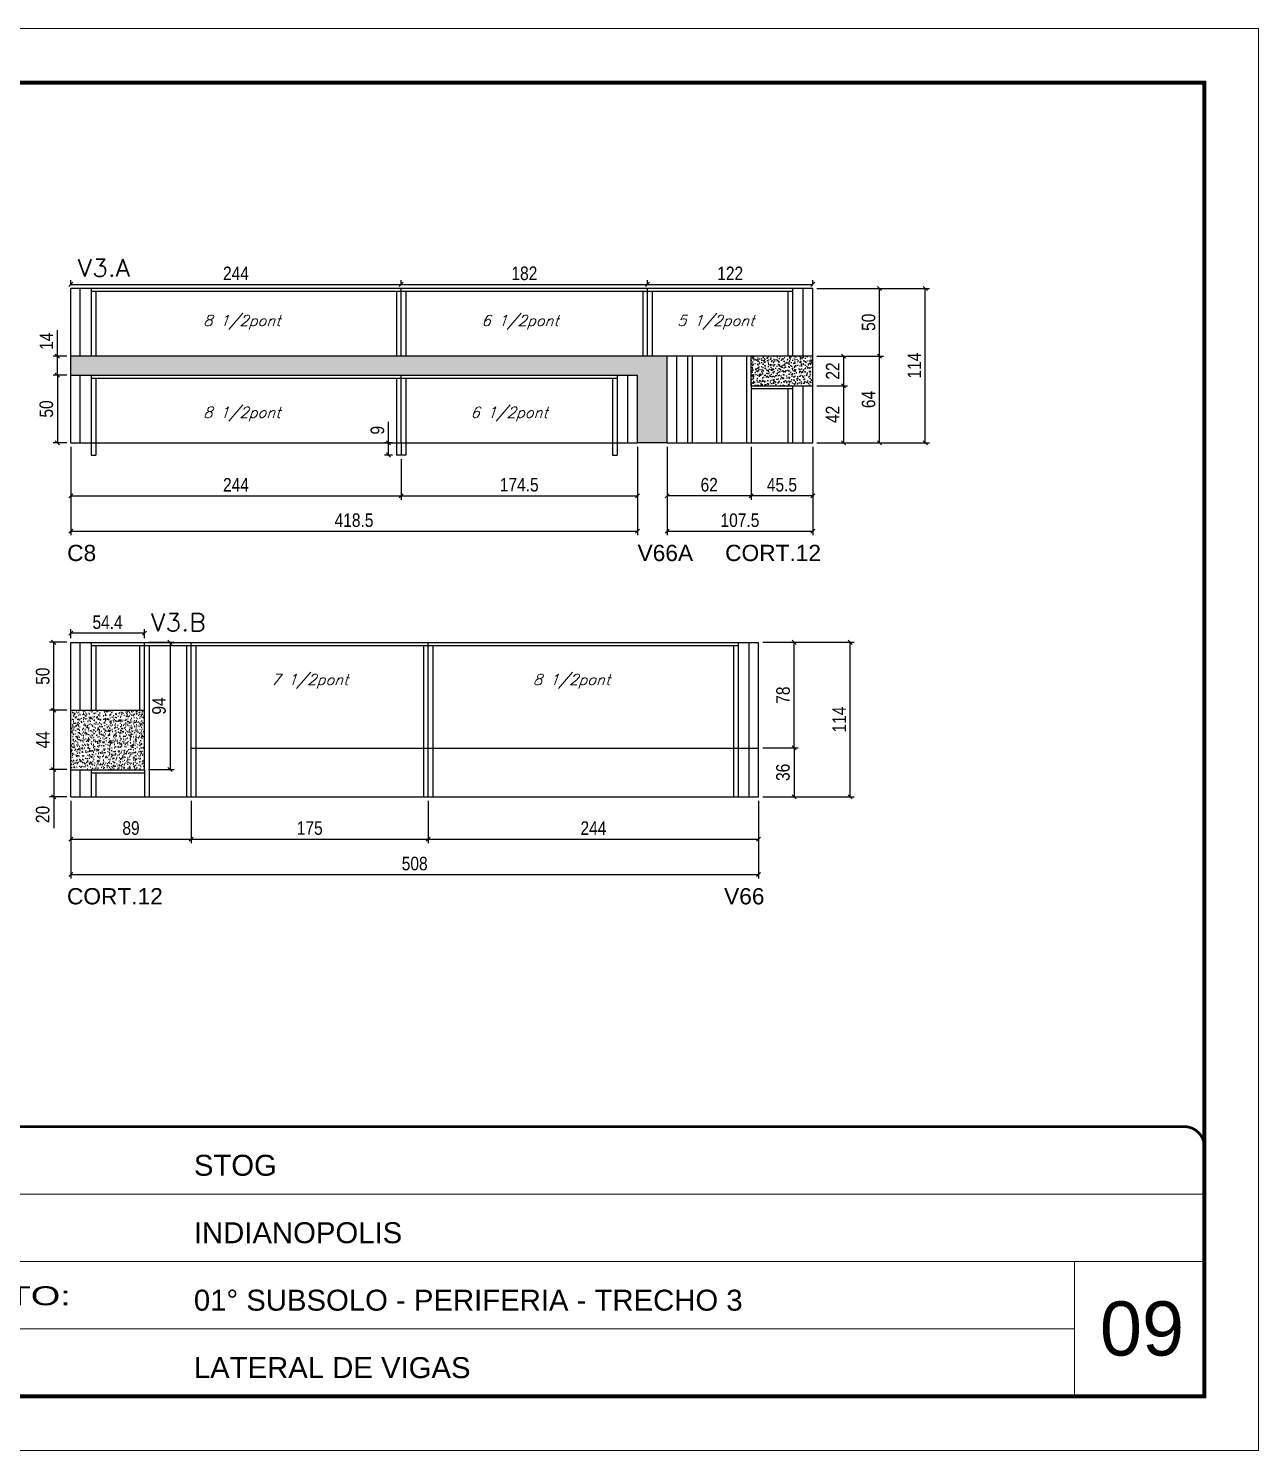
# Model space of a CAD drawing. Extents: x 0 to 6325, y 10169 to 19307.
# Drawn here: x 577 to 1485, y 14763 to 15813 of the extents above; entities that cross this region are included whole.
import ezdxf

# ---------------------------------------------------------------- set-up
doc = ezdxf.new("R2010")
doc.units = 0
doc.linetypes.add('CONTINUO', pattern=[0])
doc.linetypes.add('DASHED', pattern=[0.75, 0.5, -0.25])
for name, color, linetype in [('1', 1, 'Continuous'), ('5', 5, 'Continuous'), ('COTA', 241, 'Continuous'), ('Painéis', 200, 'Continuous'), ('SARR_2.2x7', 40, 'Continuous'), ('SARR_3.5x7', 81, 'Continuous'), ('texto', 7, 'Continuous')]:
    doc.layers.add(name, color=color, linetype=linetype)
for name, color, linetype, lineweight in [('CARIMBO', 255, 'Continuous', 9), ('Folhas', 255, 'Continuous', 9), ('SARRAFO DE PRESSAO', 251, 'DASHED', 9), ('Texto Seção', 7, 'Continuous', 15)]:
    doc.layers.add(name, color=color, linetype=linetype, lineweight=lineweight)
doc.styles.add('arial', font='arial.ttf')
doc.styles.add('COTA TECNICA', font='techl___.ttf', dxfattribs={"height": 10})
doc.styles.add('REGUA-120', font='ROMANS.shx', dxfattribs={"height": 15})
doc.styles.add('Romans', font='romans.shx')
doc.styles.get("Standard").update_dxf_attribs({"font": 'arial.ttf'})
doc.styles.add('Tecnologia', font='')
doc.styles.get('Tecnologia').set_extended_font_data('Forgotten Futurist')
doc.dimstyles.new('PAINEL', dxfattribs={"dimtxt": 10, "dimasz": 3, "dimexe": 3, "dimexo": 3, "dimgap": 3, "dimtad": 1, "dimdec": 1, "dimzin": 12, "dimdsep": 46, "dimtxsty": 'COTA TECNICA', "dimblk1": 'OBLIQUE', "dimblk2": 'OBLIQUE', "dimsah": 1, "dimcen": 0.9, "dimclrd": 4, "dimclre": 4, "dimclrt": 240, "dimadec": 1, "dimazin": 3, "dimtfac": 1, "dimtdec": 1, "dimtmove": 0, "dimatfit": 3, "dimfxl": 1, "dimtolj": 1, "dimtzin": 12, "dimarcsym": 0})
pattern_1 = [(50, (95.928, -104.5697), (5.4655401, -0.4781726), [0.5715, -6.2865]), (355, (95.928, -104.5697), (-1.0573026, 5.7317054), [0.4572, -5.0292175]), (100.451445, (96.3836, -104.6095), (4.4082374, 5.2535326), [0.4857003, -5.3427073]), (46.1842, (95.928, -103.046), (8.1323712, -1.2612698), [0.85725, -9.42975]), (96.63556, (96.606, -103.151), (7.122124, 7.4227837), [0.7285507, -8.0140682]), (351.18415, (95.928, -103.046), (7.122124, 7.4227837), [0.685799, -7.543792]), (21, (96.69, -103.4267), (4.5484317, -3.067956), [0.5715, -6.2865]), (326, (96.69, -103.4267), (1.8540609, 5.525639), [0.4572, -5.0292]), (71.451445, (97.069, -103.6823), (6.4024926, 2.457683), [0.4857003, -5.3426981]), (37.5, (95.9282, -104.5697), (0.0926581, 2.53665117), [0, -4.96824, 0, -5.1054, 0, -5.04825]), (7.5, (95.9282, -104.5697), (2.00458988, 3.00541724), [0, -2.91084, 0, -4.85394, 0, -1.92405]), (327.5, (94.229, -104.5697), (4.06771786, -0.17186232), [0, -1.905, 0, -5.9436, 0, -7.8867]), (317.5, (93.467, -104.5697), (4.44387544, 0.7627947), [0, -2.4765, 0, -3.94716, 0, -5.6007])]

# ---------------------------------------------------------------- blocks, each defined once
blk = doc.blocks.new('9999999999')
at = {"color": 30, "linetype": 'CONTINUO'}
for p, q in [((98564.6, 34379.6), (99584, 34379.6)), ((98564.6, 34329.8), (99488, 34329.8)), ((99584, 34329.8), (99488, 34329.8)), ((99488, 34329.8), (99488, 34230.2)), ((98564.6, 34280), (99488, 34280))]:
    blk.add_line(p, q, dxfattribs=at)
at = {"color": 30, "linetype": 'CONTINUO', "const_width": 2}
blk.add_lwpolyline([(99584, 34230.2), (99584, 34414.4, 0.414214), (99569, 34429.4), (98229, 34429.4, 0.414214), (98214, 34414.4), (98214, 34245.2, 0.414214), (98229, 34230.2), (99584, 34230.2)], format="xyb", dxfattribs=at)
at = {"layer": 'Folhas'}
blk.add_lwpolyline([(98139, 34190.2), (99624, 34190.2), (99624, 35240.2), (98139, 35240.2)], close=True, dxfattribs=at)
at = {"layer": 'Folhas', "color": 30, "const_width": 3}
blk.add_lwpolyline([(98214, 34230.2), (99584, 34230.2), (99584, 35200.2), (98214, 35200.2)], close=True, dxfattribs=at)
at = {"color": 7, "linetype": 'Continuous', "ltscale": 5, "style": 'arial'}
for s, height, p in [('STOG', 15.48, (98837.7, 34393.1)), ('INDIANOPOLIS', 15.483, (98837.7, 34343.3)), ('01° SUBSOLO - PERIFERIA - TRECHO 3', 15.483, (98837.7, 34293.5)), ('LATERAL DE VIGAS', 15.483, (98837.7, 34243.7))]:
    blk.add_text(s, height=height, dxfattribs=at).set_placement(p)
at = {"layer": 'Folhas', "color": 7, "style": 'Tecnologia', "width": 1.5}
blk.add_text('PAVIMENTO:', height=14, dxfattribs=at).set_placement((98573.7, 34297.5))
blk = doc.blocks.new('_Oblique')
at = {"layer": '1', "color": 0, "lineweight": -2}
blk.add_line((-0.5, -0.5), (0.5, 0.5), dxfattribs=at)
blk = doc.blocks.new('*D192')
at = {"layer": 'COTA', "color": 4, "linetype": 'ByBlock', "lineweight": -2, "transparency": 16777216}
for p, q in [((607.8, 15503.9), (607.8, 15464.8)), ((851.8, 15494.9), (851.8, 15464.8)), ((607.8, 15467.8), (851.8, 15467.8))]:
    blk.add_line(p, q, dxfattribs=at)
at = {"layer": 'Defpoints', "color": 0, "linetype": 'ByBlock', "transparency": 16777216}
for p in [(607.8, 15506.9), (851.8, 15497.9), (851.8, 15467.8)]:
    blk.add_point(p, dxfattribs=at)
at = {"layer": 'COTA', "color": 4, "linetype": 'ByBlock', "lineweight": -2, "transparency": 16777216, "xscale": 3, "yscale": 3, "zscale": 3, "rotation": 180}
blk.add_blockref('_Oblique', (607.8, 15467.8), dxfattribs=at)
at = {"layer": 'COTA', "color": 4, "linetype": 'ByBlock', "lineweight": -2, "transparency": 16777216, "xscale": 3, "yscale": 3, "zscale": 3}
blk.add_blockref('_Oblique', (851.8, 15467.8), dxfattribs=at)
at = {"layer": 'COTA', "color": 240, "linetype": 'ByBlock', "transparency": 16777216, "insert": (729.8, 15475.9), "char_height": 10, "attachment_point": 5, "style": 'COTA TECNICA'}
blk.add_mtext('\\A1;244', dxfattribs=at)
blk = doc.blocks.new('*D193')
at = {"layer": 'COTA', "color": 4, "linetype": 'ByBlock', "lineweight": -2, "transparency": 16777216}
for p, q in [((1026.3, 15503.9), (1026.3, 15464.8)), ((851.8, 15494.9), (851.8, 15464.8)), ((851.8, 15467.8), (1026.3, 15467.8))]:
    blk.add_line(p, q, dxfattribs=at)
at = {"layer": 'Defpoints', "color": 0, "linetype": 'ByBlock', "transparency": 16777216}
for p in [(1026.3, 15506.9), (851.8, 15497.9), (1026.3, 15467.8)]:
    blk.add_point(p, dxfattribs=at)
at = {"layer": 'COTA', "color": 4, "linetype": 'ByBlock', "lineweight": -2, "transparency": 16777216, "xscale": 3, "yscale": 3, "zscale": 3, "rotation": 180}
blk.add_blockref('_Oblique', (851.8, 15467.8), dxfattribs=at)
at = {"layer": 'COTA', "color": 4, "linetype": 'ByBlock', "lineweight": -2, "transparency": 16777216, "xscale": 3, "yscale": 3, "zscale": 3}
blk.add_blockref('_Oblique', (1026.3, 15467.8), dxfattribs=at)
at = {"layer": 'COTA', "color": 240, "linetype": 'ByBlock', "transparency": 16777216, "insert": (939, 15475.9), "char_height": 10, "width": 210.731, "attachment_point": 5, "style": 'COTA TECNICA'}
blk.add_mtext('\\A1;174.5', dxfattribs=at)
blk = doc.blocks.new('*D569')
at = {"layer": 'COTA', "color": 4, "lineweight": -2, "transparency": 16777216}
for p, q in [((607.8, 15503.9), (607.8, 15438.6)), ((1026.3, 15503.9), (1026.3, 15438.6)), ((607.8, 15441.6), (1026.3, 15441.6))]:
    blk.add_line(p, q, dxfattribs=at)
at = {"layer": 'Defpoints', "color": 0, "transparency": 16777216}
for p in [(607.8, 15506.9), (1026.3, 15506.9), (1026.3, 15441.6)]:
    blk.add_point(p, dxfattribs=at)
at = {"layer": 'COTA', "color": 4, "lineweight": -2, "transparency": 16777216, "xscale": 3, "yscale": 3, "zscale": 3, "rotation": 180}
blk.add_blockref('_Oblique', (607.8, 15441.6), dxfattribs=at)
at = {"layer": 'COTA', "color": 4, "lineweight": -2, "transparency": 16777216, "xscale": 3, "yscale": 3, "zscale": 3}
blk.add_blockref('_Oblique', (1026.3, 15441.6), dxfattribs=at)
at = {"layer": 'COTA', "color": 240, "transparency": 16777216, "insert": (817, 15449.7), "char_height": 10, "attachment_point": 5, "style": 'COTA TECNICA'}
blk.add_mtext('\\A1;418.5', dxfattribs=at)
blk = doc.blocks.new('*D656')
at = {"layer": 'COTA', "color": 4, "lineweight": -2, "transparency": 16777216}
for p, q in [((1048.3, 15503.9), (1048.3, 15438.6)), ((1155.8, 15503.9), (1155.8, 15438.6)), ((1048.3, 15441.6), (1155.8, 15441.6))]:
    blk.add_line(p, q, dxfattribs=at)
at = {"layer": 'Defpoints', "color": 0, "transparency": 16777216}
for p in [(1048.3, 15506.9), (1155.8, 15506.9), (1155.8, 15441.6)]:
    blk.add_point(p, dxfattribs=at)
at = {"layer": 'COTA', "color": 4, "lineweight": -2, "transparency": 16777216, "xscale": 3, "yscale": 3, "zscale": 3, "rotation": 180}
blk.add_blockref('_Oblique', (1048.3, 15441.6), dxfattribs=at)
at = {"layer": 'COTA', "color": 4, "lineweight": -2, "transparency": 16777216, "xscale": 3, "yscale": 3, "zscale": 3}
blk.add_blockref('_Oblique', (1155.8, 15441.6), dxfattribs=at)
at = {"layer": 'COTA', "color": 240, "transparency": 16777216, "insert": (1102, 15449.7), "char_height": 10, "attachment_point": 5, "style": 'COTA TECNICA'}
blk.add_mtext('\\A1;107.5', dxfattribs=at)
blk = doc.blocks.new('*D657')
at = {"layer": 'COTA', "color": 4, "lineweight": -2, "transparency": 16777216}
for p, q in [((607.8, 15623.9), (607.8, 15626.9)), ((851.8, 15623.9), (851.8, 15626.9)), ((607.8, 15623.9), (851.8, 15623.9))]:
    blk.add_line(p, q, dxfattribs=at)
at = {"layer": 'Defpoints', "color": 0, "transparency": 16777216}
for p in [(607.8, 15620.9), (851.8, 15623.9), (851.8, 15620.9)]:
    blk.add_point(p, dxfattribs=at)
at = {"layer": 'COTA', "color": 4, "lineweight": -2, "transparency": 16777216, "xscale": 3, "yscale": 3, "zscale": 3, "rotation": 180}
blk.add_blockref('_Oblique', (607.8, 15623.9), dxfattribs=at)
at = {"layer": 'COTA', "color": 4, "lineweight": -2, "transparency": 16777216, "xscale": 3, "yscale": 3, "zscale": 3}
blk.add_blockref('_Oblique', (851.8, 15623.9), dxfattribs=at)
at = {"layer": 'COTA', "color": 240, "transparency": 16777216, "insert": (729.8, 15632), "char_height": 10, "attachment_point": 5, "style": 'COTA TECNICA'}
blk.add_mtext('\\A1;244', dxfattribs=at)
blk = doc.blocks.new('*D658')
at = {"layer": 'COTA', "color": 4, "lineweight": -2, "transparency": 16777216}
for p, q in [((851.8, 15623.9), (851.8, 15626.9)), ((1033.8, 15623.9), (1033.8, 15626.9)), ((851.8, 15623.9), (1033.8, 15623.9))]:
    blk.add_line(p, q, dxfattribs=at)
at = {"layer": 'Defpoints', "color": 0, "transparency": 16777216}
for p in [(851.8, 15620.9), (1033.8, 15623.9), (1033.8, 15620.9)]:
    blk.add_point(p, dxfattribs=at)
at = {"layer": 'COTA', "color": 4, "lineweight": -2, "transparency": 16777216, "xscale": 3, "yscale": 3, "zscale": 3, "rotation": 180}
blk.add_blockref('_Oblique', (851.8, 15623.9), dxfattribs=at)
at = {"layer": 'COTA', "color": 4, "lineweight": -2, "transparency": 16777216, "xscale": 3, "yscale": 3, "zscale": 3}
blk.add_blockref('_Oblique', (1033.8, 15623.9), dxfattribs=at)
at = {"layer": 'COTA', "color": 240, "transparency": 16777216, "insert": (942.8, 15632), "char_height": 10, "attachment_point": 5, "style": 'COTA TECNICA'}
blk.add_mtext('\\A1;182', dxfattribs=at)
blk = doc.blocks.new('*D659')
at = {"layer": 'COTA', "color": 4, "lineweight": -2, "transparency": 16777216}
for p, q in [((1033.8, 15623.9), (1033.8, 15626.9)), ((1155.8, 15623.9), (1155.8, 15626.9)), ((1033.8, 15623.9), (1155.8, 15623.9))]:
    blk.add_line(p, q, dxfattribs=at)
at = {"layer": 'Defpoints', "color": 0, "transparency": 16777216}
for p in [(1033.8, 15620.9), (1155.8, 15623.9), (1155.8, 15620.9)]:
    blk.add_point(p, dxfattribs=at)
at = {"layer": 'COTA', "color": 4, "lineweight": -2, "transparency": 16777216, "xscale": 3, "yscale": 3, "zscale": 3, "rotation": 180}
blk.add_blockref('_Oblique', (1033.8, 15623.9), dxfattribs=at)
at = {"layer": 'COTA', "color": 4, "lineweight": -2, "transparency": 16777216, "xscale": 3, "yscale": 3, "zscale": 3}
blk.add_blockref('_Oblique', (1155.8, 15623.9), dxfattribs=at)
at = {"layer": 'COTA', "color": 240, "transparency": 16777216, "insert": (1094.8, 15632), "char_height": 10, "attachment_point": 5, "style": 'COTA TECNICA'}
blk.add_mtext('\\A1;122', dxfattribs=at)
blk = doc.blocks.new('*D660')
at = {"layer": 'COTA', "color": 4, "lineweight": -2, "transparency": 16777216}
for p, q in [((1158.8, 15570.9), (1208.1, 15570.9)), ((1205.1, 15506.9), (1205.1, 15570.9)), ((1158.8, 15506.9), (1208.1, 15506.9))]:
    blk.add_line(p, q, dxfattribs=at)
at = {"layer": 'Defpoints', "color": 0, "transparency": 16777216}
for p in [(1155.8, 15570.9), (1205.1, 15570.9), (1155.8, 15506.9)]:
    blk.add_point(p, dxfattribs=at)
at = {"layer": 'COTA', "color": 4, "lineweight": -2, "transparency": 16777216, "xscale": 3, "yscale": 3, "zscale": 3}
for p, rotation in [((1205.1, 15570.9), 90), ((1205.1, 15506.9), 270)]:
    blk.add_blockref('_Oblique', p, dxfattribs=dict(at, rotation=rotation))
at = {"layer": 'COTA', "color": 240, "transparency": 16777216, "insert": (1197, 15538.9), "char_height": 10, "attachment_point": 5, "rotation": 90, "style": 'COTA TECNICA'}
blk.add_mtext('\\A1;64', dxfattribs=at)
blk = doc.blocks.new('*D670')
at = {"layer": 'COTA', "color": 4, "lineweight": -2, "transparency": 16777216}
for p, q in [((1158.8, 15620.9), (1208.1, 15620.9)), ((1205.1, 15570.9), (1205.1, 15620.9)), ((1158.8, 15570.9), (1208.1, 15570.9))]:
    blk.add_line(p, q, dxfattribs=at)
at = {"layer": 'Defpoints', "color": 0, "transparency": 16777216}
for p in [(1155.8, 15620.9), (1205.1, 15620.9), (1155.8, 15570.9)]:
    blk.add_point(p, dxfattribs=at)
at = {"layer": 'COTA', "color": 4, "lineweight": -2, "transparency": 16777216, "xscale": 3, "yscale": 3, "zscale": 3}
for p, rotation in [((1205.1, 15620.9), 90), ((1205.1, 15570.9), 270)]:
    blk.add_blockref('_Oblique', p, dxfattribs=dict(at, rotation=rotation))
at = {"layer": 'COTA', "color": 240, "transparency": 16777216, "insert": (1197, 15595.9), "char_height": 10, "attachment_point": 5, "rotation": 90, "style": 'COTA TECNICA'}
blk.add_mtext('\\A1;50', dxfattribs=at)
blk = doc.blocks.new('*D671')
at = {"layer": 'COTA', "color": 4, "lineweight": -2, "transparency": 16777216}
for p, q in [((1158.8, 15620.9), (1241.9, 15620.9)), ((1238.9, 15506.9), (1238.9, 15620.9)), ((1158.8, 15506.9), (1241.9, 15506.9))]:
    blk.add_line(p, q, dxfattribs=at)
at = {"layer": 'Defpoints', "color": 0, "transparency": 16777216}
for p in [(1155.8, 15620.9), (1238.9, 15620.9), (1155.8, 15506.9)]:
    blk.add_point(p, dxfattribs=at)
at = {"layer": 'COTA', "color": 4, "lineweight": -2, "transparency": 16777216, "xscale": 3, "yscale": 3, "zscale": 3}
for p, rotation in [((1238.9, 15620.9), 90), ((1238.9, 15506.9), 270)]:
    blk.add_blockref('_Oblique', p, dxfattribs=dict(at, rotation=rotation))
at = {"layer": 'COTA', "color": 240, "transparency": 16777216, "insert": (1230.8, 15563.9), "char_height": 10, "attachment_point": 5, "rotation": 90, "style": 'COTA TECNICA'}
blk.add_mtext('\\A1;114', dxfattribs=at)
blk = doc.blocks.new('*D672')
at = {"layer": 'COTA', "color": 4, "lineweight": -2, "transparency": 16777216}
for p, q in [((1158.8, 15548.9), (1181.5, 15548.9)), ((1178.5, 15548.9), (1178.5, 15506.9)), ((1158.8, 15506.9), (1181.5, 15506.9))]:
    blk.add_line(p, q, dxfattribs=at)
at = {"layer": 'Defpoints', "color": 0, "transparency": 16777216}
for p in [(1155.8, 15548.9), (1155.8, 15506.9), (1178.5, 15506.9)]:
    blk.add_point(p, dxfattribs=at)
at = {"layer": 'COTA', "color": 4, "lineweight": -2, "transparency": 16777216, "xscale": 3, "yscale": 3, "zscale": 3}
for p, rotation in [((1178.5, 15548.9), 90), ((1178.5, 15506.9), 270)]:
    blk.add_blockref('_Oblique', p, dxfattribs=dict(at, rotation=rotation))
at = {"layer": 'COTA', "color": 240, "transparency": 16777216, "insert": (1170.4, 15527.9), "char_height": 10, "attachment_point": 5, "rotation": 90, "style": 'COTA TECNICA'}
blk.add_mtext('\\A1;42', dxfattribs=at)
blk = doc.blocks.new('*D673')
at = {"layer": 'COTA', "color": 4, "lineweight": -2, "transparency": 16777216}
for p, q in [((1158.8, 15570.9), (1181.5, 15570.9)), ((1178.5, 15570.9), (1178.5, 15548.9)), ((1158.8, 15548.9), (1181.5, 15548.9))]:
    blk.add_line(p, q, dxfattribs=at)
at = {"layer": 'Defpoints', "color": 0, "transparency": 16777216}
for p in [(1155.8, 15570.9), (1155.8, 15548.9), (1178.5, 15548.9)]:
    blk.add_point(p, dxfattribs=at)
at = {"layer": 'COTA', "color": 4, "lineweight": -2, "transparency": 16777216, "xscale": 3, "yscale": 3, "zscale": 3}
for p, rotation in [((1178.5, 15570.9), 90), ((1178.5, 15548.9), 270)]:
    blk.add_blockref('_Oblique', p, dxfattribs=dict(at, rotation=rotation))
at = {"layer": 'COTA', "color": 240, "transparency": 16777216, "insert": (1170.5, 15559.9), "char_height": 10, "attachment_point": 5, "rotation": 90, "style": 'COTA TECNICA'}
blk.add_mtext('\\A1;22', dxfattribs=at)
blk = doc.blocks.new('*D674')
at = {"layer": 'COTA', "color": 4, "lineweight": -2, "transparency": 16777216}
for p, q in [((604.8, 15556.9), (594.9, 15556.9)), ((597.9, 15556.9), (597.9, 15506.9)), ((604.8, 15506.9), (594.9, 15506.9))]:
    blk.add_line(p, q, dxfattribs=at)
at = {"layer": 'Defpoints', "color": 0, "transparency": 16777216}
for p in [(607.8, 15556.9), (597.9, 15506.9), (607.8, 15506.9)]:
    blk.add_point(p, dxfattribs=at)
at = {"layer": 'COTA', "color": 4, "lineweight": -2, "transparency": 16777216, "xscale": 3, "yscale": 3, "zscale": 3}
for p, rotation in [((597.9, 15556.9), 90), ((597.9, 15506.9), 270)]:
    blk.add_blockref('_Oblique', p, dxfattribs=dict(at, rotation=rotation))
at = {"layer": 'COTA', "color": 240, "transparency": 16777216, "insert": (589.8, 15531.9), "char_height": 10, "attachment_point": 5, "rotation": 90, "style": 'COTA TECNICA'}
blk.add_mtext('\\A1;50', dxfattribs=at)
blk = doc.blocks.new('*D675')
at = {"layer": 'COTA', "color": 4, "lineweight": -2, "transparency": 16777216}
for p, q in [((597.9, 15570.9), (597.9, 15590)), ((604.8, 15570.9), (594.9, 15570.9)), ((597.9, 15556.9), (597.9, 15570.9)), ((604.8, 15556.9), (594.9, 15556.9))]:
    blk.add_line(p, q, dxfattribs=at)
at = {"layer": 'Defpoints', "color": 0, "transparency": 16777216}
for p in [(597.9, 15570.9), (607.8, 15570.9), (607.8, 15556.9)]:
    blk.add_point(p, dxfattribs=at)
at = {"layer": 'COTA', "color": 4, "lineweight": -2, "transparency": 16777216, "xscale": 3, "yscale": 3, "zscale": 3}
for p, rotation in [((597.9, 15570.9), 90), ((597.9, 15556.9), 270)]:
    blk.add_blockref('_Oblique', p, dxfattribs=dict(at, rotation=rotation))
at = {"layer": 'COTA', "color": 240, "transparency": 16777216, "insert": (589.8, 15581.9), "char_height": 10, "attachment_point": 5, "rotation": 90, "style": 'COTA TECNICA'}
blk.add_mtext('\\A1;14', dxfattribs=at)
blk = doc.blocks.new('*D676')
at = {"layer": 'COTA', "color": 4, "lineweight": -2, "transparency": 16777216}
for p, q in [((842.4, 15506.9), (842.4, 15522.5)), ((845.3, 15506.9), (839.4, 15506.9)), ((842.4, 15497.9), (842.4, 15506.9)), ((845.3, 15497.9), (839.4, 15497.9))]:
    blk.add_line(p, q, dxfattribs=at)
at = {"layer": 'Defpoints', "color": 0, "transparency": 16777216}
for p in [(842.4, 15506.9), (848.3, 15506.9), (848.3, 15497.9)]:
    blk.add_point(p, dxfattribs=at)
at = {"layer": 'COTA', "color": 4, "lineweight": -2, "transparency": 16777216, "xscale": 3, "yscale": 3, "zscale": 3}
for p, rotation in [((842.4, 15506.9), 90), ((842.4, 15497.9), 270)]:
    blk.add_blockref('_Oblique', p, dxfattribs=dict(at, rotation=rotation))
at = {"layer": 'COTA', "color": 240, "transparency": 16777216, "insert": (834.3, 15516.2), "char_height": 10, "attachment_point": 5, "rotation": 90, "style": 'COTA TECNICA'}
blk.add_mtext('\\A1;9', dxfattribs=at)
blk = doc.blocks.new('*D241')
at = {"layer": 'COTA', "color": 4, "linetype": 'ByBlock', "lineweight": -2, "transparency": 16777216}
for p, q in [((607.8, 15242.6), (607.8, 15211.3)), ((696.8, 15242.6), (696.8, 15211.3)), ((607.8, 15214.3), (696.8, 15214.3))]:
    blk.add_line(p, q, dxfattribs=at)
at = {"layer": 'Defpoints', "color": 0, "linetype": 'ByBlock', "transparency": 16777216}
for p in [(607.8, 15245.6), (696.8, 15245.6), (696.8, 15214.3)]:
    blk.add_point(p, dxfattribs=at)
at = {"layer": 'COTA', "color": 4, "linetype": 'ByBlock', "lineweight": -2, "transparency": 16777216, "xscale": 3, "yscale": 3, "zscale": 3, "rotation": 180}
blk.add_blockref('_Oblique', (607.8, 15214.3), dxfattribs=at)
at = {"layer": 'COTA', "color": 4, "linetype": 'ByBlock', "lineweight": -2, "transparency": 16777216, "xscale": 3, "yscale": 3, "zscale": 3}
blk.add_blockref('_Oblique', (696.8, 15214.3), dxfattribs=at)
at = {"layer": 'COTA', "color": 240, "linetype": 'ByBlock', "transparency": 16777216, "insert": (652.3, 15222.4), "char_height": 10, "attachment_point": 5, "style": 'COTA TECNICA'}
blk.add_mtext('\\A1;89', dxfattribs=at)
blk = doc.blocks.new('*D661')
at = {"layer": 'COTA', "color": 4, "lineweight": -2, "transparency": 16777216}
for p, q in [((696.8, 15242.6), (696.8, 15211.3)), ((871.8, 15242.6), (871.8, 15211.3)), ((696.8, 15214.3), (871.8, 15214.3))]:
    blk.add_line(p, q, dxfattribs=at)
at = {"layer": 'Defpoints', "color": 0, "transparency": 16777216}
for p in [(696.8, 15245.6), (871.8, 15245.6), (871.8, 15214.3)]:
    blk.add_point(p, dxfattribs=at)
at = {"layer": 'COTA', "color": 4, "lineweight": -2, "transparency": 16777216, "xscale": 3, "yscale": 3, "zscale": 3, "rotation": 180}
blk.add_blockref('_Oblique', (696.8, 15214.3), dxfattribs=at)
at = {"layer": 'COTA', "color": 4, "lineweight": -2, "transparency": 16777216, "xscale": 3, "yscale": 3, "zscale": 3}
blk.add_blockref('_Oblique', (871.8, 15214.3), dxfattribs=at)
at = {"layer": 'COTA', "color": 240, "transparency": 16777216, "insert": (784.3, 15222.4), "char_height": 10, "attachment_point": 5, "style": 'COTA TECNICA'}
blk.add_mtext('\\A1;175', dxfattribs=at)
blk = doc.blocks.new('*D662')
at = {"layer": 'COTA', "color": 4, "lineweight": -2, "transparency": 16777216}
for p, q in [((871.8, 15242.6), (871.8, 15211.3)), ((1115.8, 15242.6), (1115.8, 15211.3)), ((871.8, 15214.3), (1115.8, 15214.3))]:
    blk.add_line(p, q, dxfattribs=at)
at = {"layer": 'Defpoints', "color": 0, "transparency": 16777216}
for p in [(871.8, 15245.6), (1115.8, 15245.6), (1115.8, 15214.3)]:
    blk.add_point(p, dxfattribs=at)
at = {"layer": 'COTA', "color": 4, "lineweight": -2, "transparency": 16777216, "xscale": 3, "yscale": 3, "zscale": 3, "rotation": 180}
blk.add_blockref('_Oblique', (871.8, 15214.3), dxfattribs=at)
at = {"layer": 'COTA', "color": 4, "lineweight": -2, "transparency": 16777216, "xscale": 3, "yscale": 3, "zscale": 3}
blk.add_blockref('_Oblique', (1115.8, 15214.3), dxfattribs=at)
at = {"layer": 'COTA', "color": 240, "transparency": 16777216, "insert": (993.8, 15222.4), "char_height": 10, "attachment_point": 5, "style": 'COTA TECNICA'}
blk.add_mtext('\\A1;244', dxfattribs=at)
blk = doc.blocks.new('*D663')
at = {"layer": 'COTA', "color": 4, "lineweight": -2, "transparency": 16777216}
for p, q in [((607.8, 15242.6), (607.8, 15185.1)), ((1115.8, 15242.6), (1115.8, 15185.1)), ((607.8, 15188.1), (1115.8, 15188.1))]:
    blk.add_line(p, q, dxfattribs=at)
at = {"layer": 'Defpoints', "color": 0, "transparency": 16777216}
for p in [(607.8, 15245.6), (1115.8, 15245.6), (1115.8, 15188.1)]:
    blk.add_point(p, dxfattribs=at)
at = {"layer": 'COTA', "color": 4, "lineweight": -2, "transparency": 16777216, "xscale": 3, "yscale": 3, "zscale": 3, "rotation": 180}
blk.add_blockref('_Oblique', (607.8, 15188.1), dxfattribs=at)
at = {"layer": 'COTA', "color": 4, "lineweight": -2, "transparency": 16777216, "xscale": 3, "yscale": 3, "zscale": 3}
blk.add_blockref('_Oblique', (1115.8, 15188.1), dxfattribs=at)
at = {"layer": 'COTA', "color": 240, "transparency": 16777216, "insert": (861.8, 15196.2), "char_height": 10, "attachment_point": 5, "style": 'COTA TECNICA'}
blk.add_mtext('\\A1;508', dxfattribs=at)
blk = doc.blocks.new('*D664')
at = {"layer": 'COTA', "color": 4, "lineweight": -2, "transparency": 16777216}
for p, q in [((607.8, 15362.6), (607.8, 15369.3)), ((662.2, 15366.3), (607.8, 15366.3)), ((662.2, 15362.6), (662.2, 15369.3))]:
    blk.add_line(p, q, dxfattribs=at)
at = {"layer": 'Defpoints', "color": 0, "transparency": 16777216}
for p in [(607.8, 15366.3), (607.8, 15359.6), (662.2, 15359.6)]:
    blk.add_point(p, dxfattribs=at)
at = {"layer": 'COTA', "color": 4, "lineweight": -2, "transparency": 16777216, "xscale": 3, "yscale": 3, "zscale": 3, "rotation": 180}
blk.add_blockref('_Oblique', (607.8, 15366.3), dxfattribs=at)
at = {"layer": 'COTA', "color": 4, "lineweight": -2, "transparency": 16777216, "xscale": 3, "yscale": 3, "zscale": 3}
blk.add_blockref('_Oblique', (662.2, 15366.3), dxfattribs=at)
at = {"layer": 'COTA', "color": 240, "transparency": 16777216, "insert": (635, 15374.4), "char_height": 10, "attachment_point": 5, "style": 'COTA TECNICA'}
blk.add_mtext('\\A1;54.4', dxfattribs=at)
blk = doc.blocks.new('*D665')
at = {"layer": 'COTA', "color": 4, "lineweight": -2, "transparency": 16777216}
for p, q in [((665.2, 15359.6), (684.1, 15359.6)), ((681.1, 15359.6), (681.1, 15265.6)), ((665.2, 15265.6), (684.1, 15265.6))]:
    blk.add_line(p, q, dxfattribs=at)
at = {"layer": 'Defpoints', "color": 0, "transparency": 16777216}
for p in [(662.2, 15359.6), (662.2, 15265.6), (681.1, 15265.6)]:
    blk.add_point(p, dxfattribs=at)
at = {"layer": 'COTA', "color": 4, "lineweight": -2, "transparency": 16777216, "xscale": 3, "yscale": 3, "zscale": 3}
for p, rotation in [((681.1, 15359.6), 90), ((681.1, 15265.6), 270)]:
    blk.add_blockref('_Oblique', p, dxfattribs=dict(at, rotation=rotation))
at = {"layer": 'COTA', "color": 240, "transparency": 16777216, "insert": (673, 15312.6), "char_height": 10, "attachment_point": 5, "rotation": 90, "style": 'COTA TECNICA'}
blk.add_mtext('\\A1;94', dxfattribs=at)
blk = doc.blocks.new('*D666')
at = {"layer": 'COTA', "color": 4, "lineweight": -2, "transparency": 16777216}
for p, q in [((604.8, 15265.6), (592.2, 15265.6)), ((595.2, 15265.6), (595.2, 15245.6)), ((604.8, 15245.6), (592.2, 15245.6)), ((595.2, 15245.6), (595.2, 15222.3))]:
    blk.add_line(p, q, dxfattribs=at)
at = {"layer": 'Defpoints', "color": 0, "transparency": 16777216}
for p in [(607.8, 15265.6), (595.2, 15245.6), (607.8, 15245.6)]:
    blk.add_point(p, dxfattribs=at)
at = {"layer": 'COTA', "color": 4, "lineweight": -2, "transparency": 16777216, "xscale": 3, "yscale": 3, "zscale": 3}
for p, rotation in [((595.2, 15265.6), 90), ((595.2, 15245.6), 270)]:
    blk.add_blockref('_Oblique', p, dxfattribs=dict(at, rotation=rotation))
at = {"layer": 'COTA', "color": 240, "transparency": 16777216, "insert": (587.1, 15232.5), "char_height": 10, "attachment_point": 5, "rotation": 90, "style": 'COTA TECNICA'}
blk.add_mtext('\\A1;20', dxfattribs=at)
blk = doc.blocks.new('*D667')
at = {"layer": 'COTA', "color": 4, "lineweight": -2, "transparency": 16777216}
for p, q in [((604.8, 15309.6), (592.2, 15309.6)), ((595.2, 15265.6), (595.2, 15309.6)), ((604.8, 15265.6), (592.2, 15265.6))]:
    blk.add_line(p, q, dxfattribs=at)
at = {"layer": 'Defpoints', "color": 0, "transparency": 16777216}
for p in [(595.2, 15309.6), (607.8, 15309.6), (607.8, 15265.6)]:
    blk.add_point(p, dxfattribs=at)
at = {"layer": 'COTA', "color": 4, "lineweight": -2, "transparency": 16777216, "xscale": 3, "yscale": 3, "zscale": 3}
for p, rotation in [((595.2, 15309.6), 90), ((595.2, 15265.6), 270)]:
    blk.add_blockref('_Oblique', p, dxfattribs=dict(at, rotation=rotation))
at = {"layer": 'COTA', "color": 240, "transparency": 16777216, "insert": (587.2, 15287.6), "char_height": 10, "attachment_point": 5, "rotation": 90, "style": 'COTA TECNICA'}
blk.add_mtext('\\A1;44', dxfattribs=at)
blk = doc.blocks.new('*D668')
at = {"layer": 'COTA', "color": 4, "lineweight": -2, "transparency": 16777216}
for p, q in [((1118.8, 15281.6), (1145, 15281.6)), ((1142, 15281.6), (1142, 15245.6)), ((1118.8, 15245.6), (1145, 15245.6))]:
    blk.add_line(p, q, dxfattribs=at)
at = {"layer": 'Defpoints', "color": 0, "transparency": 16777216}
for p in [(1115.8, 15281.6), (1115.8, 15245.6), (1142, 15245.6)]:
    blk.add_point(p, dxfattribs=at)
at = {"layer": 'COTA', "color": 4, "lineweight": -2, "transparency": 16777216, "xscale": 3, "yscale": 3, "zscale": 3}
for p, rotation in [((1142, 15281.6), 90), ((1142, 15245.6), 270)]:
    blk.add_blockref('_Oblique', p, dxfattribs=dict(at, rotation=rotation))
at = {"layer": 'COTA', "color": 240, "transparency": 16777216, "insert": (1133.8, 15263.6), "char_height": 10, "attachment_point": 5, "rotation": 90, "style": 'COTA TECNICA'}
blk.add_mtext('\\A1;36', dxfattribs=at)
blk = doc.blocks.new('*D669')
at = {"layer": 'COTA', "color": 4, "lineweight": -2, "transparency": 16777216}
for p, q in [((1118.8, 15359.6), (1145, 15359.6)), ((1142, 15281.6), (1142, 15359.6)), ((1118.8, 15281.6), (1145, 15281.6))]:
    blk.add_line(p, q, dxfattribs=at)
at = {"layer": 'Defpoints', "color": 0, "transparency": 16777216}
for p in [(1115.8, 15359.6), (1142, 15359.6), (1115.8, 15281.6)]:
    blk.add_point(p, dxfattribs=at)
at = {"layer": 'COTA', "color": 4, "lineweight": -2, "transparency": 16777216, "xscale": 3, "yscale": 3, "zscale": 3}
for p, rotation in [((1142, 15359.6), 90), ((1142, 15281.6), 270)]:
    blk.add_blockref('_Oblique', p, dxfattribs=dict(at, rotation=rotation))
at = {"layer": 'COTA', "color": 240, "transparency": 16777216, "insert": (1133.9, 15320.6), "char_height": 10, "attachment_point": 5, "rotation": 90, "style": 'COTA TECNICA'}
blk.add_mtext('\\A1;78', dxfattribs=at)
blk = doc.blocks.new('*D654')
at = {"layer": 'COTA', "color": 4, "lineweight": -2, "transparency": 16777216}
for p, q in [((1118.8, 15359.6), (1186.4, 15359.6)), ((1183.4, 15245.6), (1183.4, 15359.6)), ((1118.8, 15245.6), (1186.4, 15245.6))]:
    blk.add_line(p, q, dxfattribs=at)
at = {"layer": 'Defpoints', "color": 0, "transparency": 16777216}
for p in [(1115.8, 15359.6), (1183.4, 15359.6), (1115.8, 15245.6)]:
    blk.add_point(p, dxfattribs=at)
at = {"layer": 'COTA', "color": 4, "lineweight": -2, "transparency": 16777216, "xscale": 3, "yscale": 3, "zscale": 3}
for p, rotation in [((1183.4, 15359.6), 90), ((1183.4, 15245.6), 270)]:
    blk.add_blockref('_Oblique', p, dxfattribs=dict(at, rotation=rotation))
at = {"layer": 'COTA', "color": 240, "transparency": 16777216, "insert": (1175.3, 15302.6), "char_height": 10, "attachment_point": 5, "rotation": 90, "style": 'COTA TECNICA'}
blk.add_mtext('\\A1;114', dxfattribs=at)
blk = doc.blocks.new('*D655')
at = {"layer": 'COTA', "color": 4, "lineweight": -2, "transparency": 16777216}
for p, q in [((604.8, 15359.6), (592.2, 15359.6)), ((595.2, 15309.6), (595.2, 15359.6)), ((604.8, 15309.6), (592.2, 15309.6))]:
    blk.add_line(p, q, dxfattribs=at)
at = {"layer": 'Defpoints', "color": 0, "transparency": 16777216}
for p in [(595.2, 15359.6), (607.8, 15359.6), (607.8, 15309.6)]:
    blk.add_point(p, dxfattribs=at)
at = {"layer": 'COTA', "color": 4, "lineweight": -2, "transparency": 16777216, "xscale": 3, "yscale": 3, "zscale": 3}
for p, rotation in [((595.2, 15359.6), 90), ((595.2, 15309.6), 270)]:
    blk.add_blockref('_Oblique', p, dxfattribs=dict(at, rotation=rotation))
at = {"layer": 'COTA', "color": 240, "transparency": 16777216, "insert": (587.1, 15334.6), "char_height": 10, "attachment_point": 5, "rotation": 90, "style": 'COTA TECNICA'}
blk.add_mtext('\\A1;50', dxfattribs=at)
blk = doc.blocks.new('*D524')
at = {"layer": 'COTA', "color": 4, "lineweight": -2, "transparency": 16777216}
for p, q in [((1110.3, 15503.9), (1110.3, 15464.8)), ((1155.8, 15503.9), (1155.8, 15464.8)), ((1155.8, 15467.8), (1110.3, 15467.8))]:
    blk.add_line(p, q, dxfattribs=at)
at = {"layer": 'Defpoints', "color": 0, "transparency": 16777216}
for p in [(1110.3, 15506.9), (1155.8, 15506.9), (1110.3, 15467.8)]:
    blk.add_point(p, dxfattribs=at)
at = {"layer": 'COTA', "color": 4, "lineweight": -2, "transparency": 16777216, "xscale": 3, "yscale": 3, "zscale": 3, "rotation": 180}
blk.add_blockref('_Oblique', (1110.3, 15467.8), dxfattribs=at)
at = {"layer": 'COTA', "color": 4, "lineweight": -2, "transparency": 16777216, "xscale": 3, "yscale": 3, "zscale": 3}
blk.add_blockref('_Oblique', (1155.8, 15467.8), dxfattribs=at)
at = {"layer": 'COTA', "color": 240, "transparency": 16777216, "insert": (1133, 15475.9), "char_height": 10, "attachment_point": 5, "style": 'COTA TECNICA'}
blk.add_mtext('\\A1;45.5', dxfattribs=at)
blk = doc.blocks.new('*D525')
at = {"layer": 'COTA', "color": 4, "lineweight": -2, "transparency": 16777216}
for p, q in [((1048.3, 15503.9), (1048.3, 15464.8)), ((1110.3, 15503.9), (1110.3, 15464.8)), ((1110.3, 15467.8), (1048.3, 15467.8))]:
    blk.add_line(p, q, dxfattribs=at)
at = {"layer": 'Defpoints', "color": 0, "transparency": 16777216}
for p in [(1048.3, 15506.9), (1110.3, 15506.9), (1048.3, 15467.8)]:
    blk.add_point(p, dxfattribs=at)
at = {"layer": 'COTA', "color": 4, "lineweight": -2, "transparency": 16777216, "xscale": 3, "yscale": 3, "zscale": 3, "rotation": 180}
blk.add_blockref('_Oblique', (1048.3, 15467.8), dxfattribs=at)
at = {"layer": 'COTA', "color": 4, "lineweight": -2, "transparency": 16777216, "xscale": 3, "yscale": 3, "zscale": 3}
blk.add_blockref('_Oblique', (1110.3, 15467.8), dxfattribs=at)
at = {"layer": 'COTA', "color": 240, "transparency": 16777216, "insert": (1079.3, 15475.9), "char_height": 10, "attachment_point": 5, "style": 'COTA TECNICA'}
blk.add_mtext('\\A1;62', dxfattribs=at)

msp = doc.modelspace()

# ---------------------------------------------------------------- hatches: boundary and pattern name
at = {"layer": 'COTA'}
h = msp.add_hatch(dxfattribs=at)
h.set_pattern_fill('AR-CONC', color=241, scale=0.03)
h.set_pattern_definition(pattern_1)
h.paths.add_polyline_path([(1026.28, 15506.88), (1048.28, 15506.88), (1048.28, 15570.88), (607.78, 15570.88), (607.78, 15556.88), (1026.28, 15556.88)])
h = msp.add_hatch(dxfattribs=at)
h.set_pattern_fill('AR-CONC', color=241, scale=0.03)
h.set_pattern_definition(pattern_1)
h.paths.add_polyline_path([(1155.78, 15548.88), (1155.78, 15570.88), (1110.28, 15570.88), (1110.28, 15548.88)])
h = msp.add_hatch(dxfattribs=at)
h.set_pattern_fill('AR-CONC', color=241, scale=0.03)
h.set_pattern_definition([(50, (-4659.072, -1247.9762), (5.4655401, -0.4781726), [0.5715, -6.2865]), (355, (-4659.072, -1247.976), (-1.0573026, 5.7317054), [0.4572, -5.0292175]), (100.451445, (-4658.6164, -1248.016), (4.4082374, 5.2535326), [0.4857003, -5.3427073]), (46.1842, (-4659.072, -1246.452), (8.1323712, -1.2612698), [0.85725, -9.42975]), (96.63556, (-4658.394, -1246.557), (7.122124, 7.4227837), [0.7285507, -8.0140682]), (351.18415, (-4659.072, -1246.452), (7.122124, 7.4227837), [0.685799, -7.543792]), (21, (-4658.31, -1246.8332), (4.5484317, -3.067956), [0.5715, -6.2865]), (326, (-4658.31, -1246.833), (1.8540609, 5.525639), [0.4572, -5.0292]), (71.451445, (-4657.931, -1247.089), (6.4024926, 2.457683), [0.4857003, -5.3426981]), (37.5, (-4659.0718, -1247.9762), (0.0926581, 2.53665117), [0, -4.96824, 0, -5.1054, 0, -5.04825]), (7.5, (-4659.0718, -1247.9762), (2.00458988, 3.00541724), [0, -2.91084, 0, -4.85394, 0, -1.92405]), (327.5, (-4660.771, -1247.9762), (4.06771786, -0.17186232), [0, -1.905, 0, -5.9436, 0, -7.8867]), (317.5, (-4661.533, -1247.9762), (4.44387544, 0.7627947), [0, -2.4765, 0, -3.94716, 0, -5.6007])])
h.paths.add_polyline_path([(607.78, 15309.56), (607.78, 15265.56), (662.18, 15265.56), (662.18, 15309.56)])

# ---------------------------------------------------------------- linework, layer by layer
for p, q in [((607.78, 15556.88), (607.78, 15570.88)), ((1088.29, 15570.88), (1088.29, 15506.88)), ((1155.78, 15548.88), (1155.78, 15570.88)), ((1110.28, 15548.88), (1110.28, 15506.88)), ((851.78, 15506.88), (851.78, 15497.88)), ((1048.28, 15506.88), (1026.28, 15506.88)), ((855.28, 15497.88), (848.28, 15497.88)), ((607.78, 15265.56), (607.78, 15309.56)), ((662.18, 15265.56), (662.18, 15245.56))]:
    msp.add_line(p, q, dxfattribs=at)
at = {"layer": 'Painéis', "linetype": 'ByBlock'}
for p, q in [((1155.78, 15620.88), (607.78, 15620.88)), ((607.78, 15570.88), (607.78, 15620.88)), ((851.78, 15570.88), (851.78, 15620.88)), ((1033.78, 15570.88), (1033.78, 15620.88)), ((1155.78, 15570.88), (1155.78, 15620.88)), ((1155.78, 15570.88), (607.78, 15570.88)), ((1048.28, 15506.88), (1048.28, 15570.88)), ((1110.28, 15548.88), (1110.28, 15570.88)), ((607.78, 15556.88), (1026.28, 15556.88)), ((607.78, 15506.88), (607.78, 15556.88)), ((851.78, 15506.88), (851.78, 15556.88)), ((1026.28, 15506.88), (1026.28, 15556.88)), ((1110.28, 15548.88), (1155.78, 15548.88)), ((1155.78, 15506.88), (1155.78, 15548.88)), ((607.78, 15506.88), (1026.28, 15506.88)), ((1048.28, 15506.88), (1155.78, 15506.88)), ((607.78, 15359.56), (1115.78, 15359.56)), ((607.78, 15309.56), (607.78, 15359.56)), ((662.18, 15265.56), (662.18, 15359.56)), ((696.78, 15245.56), (696.78, 15359.56)), ((871.78, 15245.56), (871.78, 15359.56)), ((1115.78, 15245.56), (1115.78, 15359.56)), ((607.78, 15309.56), (662.18, 15309.56)), ((696.78, 15281.56), (1115.78, 15281.56)), ((607.78, 15245.56), (607.78, 15265.56)), ((607.78, 15265.56), (662.18, 15265.56)), ((607.78, 15245.56), (1115.78, 15245.56))]:
    msp.add_line(p, q, dxfattribs=at)
at = {"layer": 'SARR_2.2x7', "linetype": 'Continuous'}
for p, q in [((614.78, 15570.88), (614.78, 15620.88)), ((851.78, 15618.68), (622.78, 15618.68)), ((1033.78, 15618.68), (851.78, 15618.68)), ((1140.78, 15618.68), (1033.78, 15618.68)), ((1148.78, 15570.88), (1148.78, 15620.88)), ((1055.28, 15506.88), (1055.28, 15570.88)), ((614.78, 15506.88), (614.78, 15556.88)), ((622.78, 15554.68), (851.78, 15554.68)), ((851.78, 15554.68), (1011.28, 15554.68)), ((1019.28, 15506.88), (1019.28, 15556.88)), ((1140.78, 15546.68), (1110.28, 15546.68)), ((1148.78, 15506.88), (1148.78, 15548.88)), ((614.78, 15309.56), (614.78, 15359.56)), ((622.78, 15357.36), (662.18, 15357.36)), ((662.18, 15357.36), (696.78, 15357.36)), ((696.78, 15357.36), (871.78, 15357.36)), ((871.78, 15357.36), (1100.78, 15357.36)), ((1108.78, 15245.56), (1108.78, 15359.56)), ((614.78, 15245.56), (614.78, 15265.56)), ((622.78, 15263.36), (662.18, 15263.36))]:
    msp.add_line(p, q, dxfattribs=at)
at = {"layer": 'SARR_3.5x7'}
for p, q in [((622.78, 15620.88), (622.78, 15570.88)), ((626.28, 15618.68), (626.28, 15570.88)), ((848.28, 15618.68), (848.28, 15570.88)), ((855.28, 15618.68), (855.28, 15570.88)), ((1030.28, 15618.68), (1030.28, 15570.88)), ((1037.28, 15618.68), (1037.28, 15570.88)), ((1137.28, 15618.68), (1137.28, 15570.88)), ((1140.78, 15620.88), (1140.78, 15570.88)), ((626.28, 15570.88), (622.78, 15570.88)), ((1063.28, 15570.88), (1063.28, 15506.88)), ((1066.78, 15570.88), (1066.78, 15506.88)), ((1084.79, 15570.88), (1084.79, 15506.88)), ((1106.78, 15570.88), (1106.78, 15506.88)), ((1140.78, 15570.88), (1137.28, 15570.88)), ((622.78, 15556.88), (622.78, 15497.88)), ((626.28, 15554.68), (626.28, 15497.88)), ((848.28, 15554.68), (848.28, 15497.88)), ((855.28, 15554.68), (855.28, 15497.88)), ((1007.78, 15554.68), (1007.78, 15497.88)), ((1011.28, 15556.88), (1011.28, 15497.88)), ((1137.28, 15546.68), (1137.28, 15506.88)), ((1140.78, 15548.88), (1140.78, 15506.88)), ((622.78, 15497.88), (626.28, 15497.88)), ((1007.78, 15497.88), (1011.28, 15497.88)), ((622.78, 15359.56), (622.78, 15309.56)), ((626.28, 15357.36), (626.28, 15309.56)), ((658.68, 15357.36), (658.68, 15309.56)), ((665.68, 15357.36), (665.68, 15245.56)), ((693.28, 15357.36), (693.28, 15245.56)), ((700.28, 15357.36), (700.28, 15245.56)), ((868.28, 15357.36), (868.28, 15245.56)), ((875.28, 15357.36), (875.28, 15245.56)), ((1097.28, 15357.36), (1097.28, 15245.56)), ((1100.78, 15359.56), (1100.78, 15245.56)), ((622.78, 15265.56), (622.78, 15245.56)), ((626.28, 15263.36), (626.28, 15245.56)), ((622.78, 15245.56), (626.28, 15245.56)), ((1097.28, 15245.56), (1100.78, 15245.56))]:
    msp.add_line(p, q, dxfattribs=at)

# ---------------------------------------------------------------- block references
at = {"layer": 'SARRAFO DE PRESSAO', "color": 6, "linetype": 'ByBlock'}
msp.add_blockref('9999999999', (-98138.98, -19427.36), dxfattribs=at)

# ---------------------------------------------------------------- texts
at = {"layer": '5', "linetype": 'Continuous'}
for s, p in [('C8', (605.14, 15419.59)), ('V66A', (1026.39, 15419.59)), ('CORT.12', (1091.07, 15419.59)), ('CORT.12', (604.99, 15166.11)), ('V66', (1090.3, 15166.11))]:
    msp.add_text(s, height=12, rotation=0.00004, dxfattribs=at).set_placement(p)
at = {"layer": 'CARIMBO', "style": 'arial'}
msp.add_text('09', height=40, dxfattribs=at).set_placement((1367.86, 14832.99))
at = {"layer": 'texto', "color": 2, "char_height": 8, "attachment_point": 5, "style": 'Romans'}
for s, insert in [('{\\Q19;\\C256;8 1/2pont}', (734.14, 15595.88)), ('{\\Q19;\\C256;6 1/2pont}', (939.64, 15595.88)), ('{\\Q19;\\C256;5 1/2pont}', (1084.14, 15595.88)), ('{\\Q19;\\C256;8 1/2pont}', (734.14, 15528.1)), ('{\\Q19;\\C256;6 1/2pont}', (931.53, 15528.1)), ('{\\Q19;\\C256;7 1/2pont}', (784.28, 15330.78)), ('{\\Q19;\\C256;8 1/2pont}', (977.64, 15330.78))]:
    msp.add_mtext(s, dxfattribs=dict(at, insert=insert))
at = {"layer": 'Texto Seção', "style": 'REGUA-120', "width": 1.05}
for s, p in [('V3.A', (613.01, 15629.61)), ('V3.B', (667.18, 15367.85))]:
    msp.add_text(s, height=13, dxfattribs=at).set_placement(p)

# ---------------------------------------------------------------- dimensions: what is measured, and where the dimension line sits
at = {"layer": 'COTA'}
for base, p1, p2, picture, middle in [((851.78, 15623.89), (607.78, 15620.88), (851.78, 15620.88), '*D657', (729.78, 15631.97)), ((1026.28, 15441.56), (607.78, 15506.88), (1026.28, 15506.88), '*D569', (817.03, 15449.69)), ((1155.78, 15441.56), (1048.28, 15506.88), (1155.78, 15506.88), '*D656', (1102.03, 15449.66)), ((1048.28, 15467.82), (1110.28, 15506.88), (1048.28, 15506.88), '*D525', (1079.28, 15475.92)), ((1110.28, 15467.82), (1155.78, 15506.88), (1110.28, 15506.88), '*D524', (1133.03, 15475.93)), ((607.78, 15366.31), (662.18, 15359.56), (607.78, 15359.56), '*D664', (634.98, 15374.42)), ((871.78, 15214.34), (696.78, 15245.56), (871.78, 15245.56), '*D661', (784.28, 15222.45))]:
    dim = msp.add_linear_dim(base=base, p1=p1, p2=p2, dimstyle='PAINEL', dxfattribs=at)
    dim.commit()
    dim.dimension.update_dxf_attribs({"geometry": picture, "text_midpoint": middle})
for base, p1, p2, picture, middle in [((1033.78, 15623.89), (851.78, 15620.88), (1033.78, 15620.88), '*D658', (942.78, 15631.99)), ((1155.78, 15623.89), (1033.78, 15620.88), (1155.78, 15620.88), '*D659', (1094.78, 15631.95)), ((1115.78, 15214.34), (871.78, 15245.56), (1115.78, 15245.56), '*D662', (993.78, 15222.41))]:
    dim = msp.add_linear_dim(base=base, p1=p1, p2=p2, dimstyle='PAINEL', override={"dimtmove": 1}, dxfattribs=at)
    dim.commit()
    dim.dimension.update_dxf_attribs({"geometry": picture, "text_midpoint": middle})
for base, p1, p2, angle, picture, middle in [((1205.13, 15620.88), (1155.78, 15570.88), (1155.78, 15620.88), 90, '*D670', (1197.02, 15595.88)), ((1238.88, 15620.88), (1155.78, 15506.88), (1155.78, 15620.88), 90, '*D671', (1230.81, 15563.88)), ((597.92, 15570.88), (607.78, 15556.88), (607.78, 15570.88), 90, '*D675', (589.84, 15581.94)), ((1205.13, 15570.88), (1155.78, 15506.88), (1155.78, 15570.88), 90, '*D660', (1197.03, 15538.88)), ((1178.48, 15548.88), (1155.78, 15570.88), (1155.78, 15548.88), 90, '*D673', (1170.48, 15559.88)), ((597.92, 15506.88), (607.78, 15556.88), (607.78, 15506.88), 90, '*D674', (589.81, 15531.88)), ((1178.48, 15506.88), (1155.78, 15548.88), (1155.78, 15506.88), 90, '*D672', (1170.41, 15527.88)), ((842.43, 15506.88), (848.28, 15497.88), (848.28, 15506.88), 90, '*D676', (834.34, 15516.21)), ((595.23, 15359.56), (607.78, 15309.56), (607.78, 15359.56), 90, '*D655', (587.12, 15334.56)), ((681.07, 15265.56), (662.18, 15359.56), (662.18, 15265.56), 90, '*D665', (672.97, 15312.56)), ((1142.04, 15359.56), (1115.78, 15281.56), (1115.78, 15359.56), 90, '*D669', (1133.94, 15320.56)), ((1183.36, 15359.56), (1115.78, 15245.56), (1115.78, 15359.56), 90, '*D654', (1175.29, 15302.56)), ((595.23, 15309.56), (607.78, 15265.56), (607.78, 15309.56), 90, '*D667', (587.16, 15287.56)), ((1142.04, 15245.56), (1115.78, 15281.56), (1115.78, 15245.56), 90, '*D668', (1133.82, 15263.56)), ((595.23, 15245.56), (607.78, 15265.56), (607.78, 15245.56), 90, '*D666', (587.13, 15232.45)), ((1115.78, 15188.08), (607.78, 15245.56), (1115.78, 15245.56), 180, '*D663', (861.78, 15196.21))]:
    dim = msp.add_linear_dim(base=base, p1=p1, p2=p2, angle=angle, dimstyle='PAINEL', dxfattribs=at)
    dim.commit()
    dim.dimension.update_dxf_attribs({"geometry": picture, "text_midpoint": middle})
at = {"layer": 'COTA', "linetype": 'ByBlock'}
for base, p1, p2, picture, middle in [((851.78, 15467.82), (607.78, 15506.88), (851.78, 15497.88), '*D192', (729.78, 15475.89)), ((696.78, 15214.34), (607.78, 15245.56), (696.78, 15245.56), '*D241', (652.28, 15222.44))]:
    dim = msp.add_linear_dim(base=base, p1=p1, p2=p2, dimstyle='PAINEL', dxfattribs=at)
    dim.commit()
    dim.dimension.update_dxf_attribs({"geometry": picture, "text_midpoint": middle})
dim = msp.add_linear_dim(base=(1026.28, 15467.82), p1=(851.78, 15497.88), p2=(1026.28, 15506.88), dimstyle='PAINEL', override={"dimtmove": 1}, dxfattribs=at)
dim.commit()
dim.dimension.update_dxf_attribs({"geometry": '*D193', "text_midpoint": (939.03, 15475.93)})

doc.saveas('drawing.dxf')
